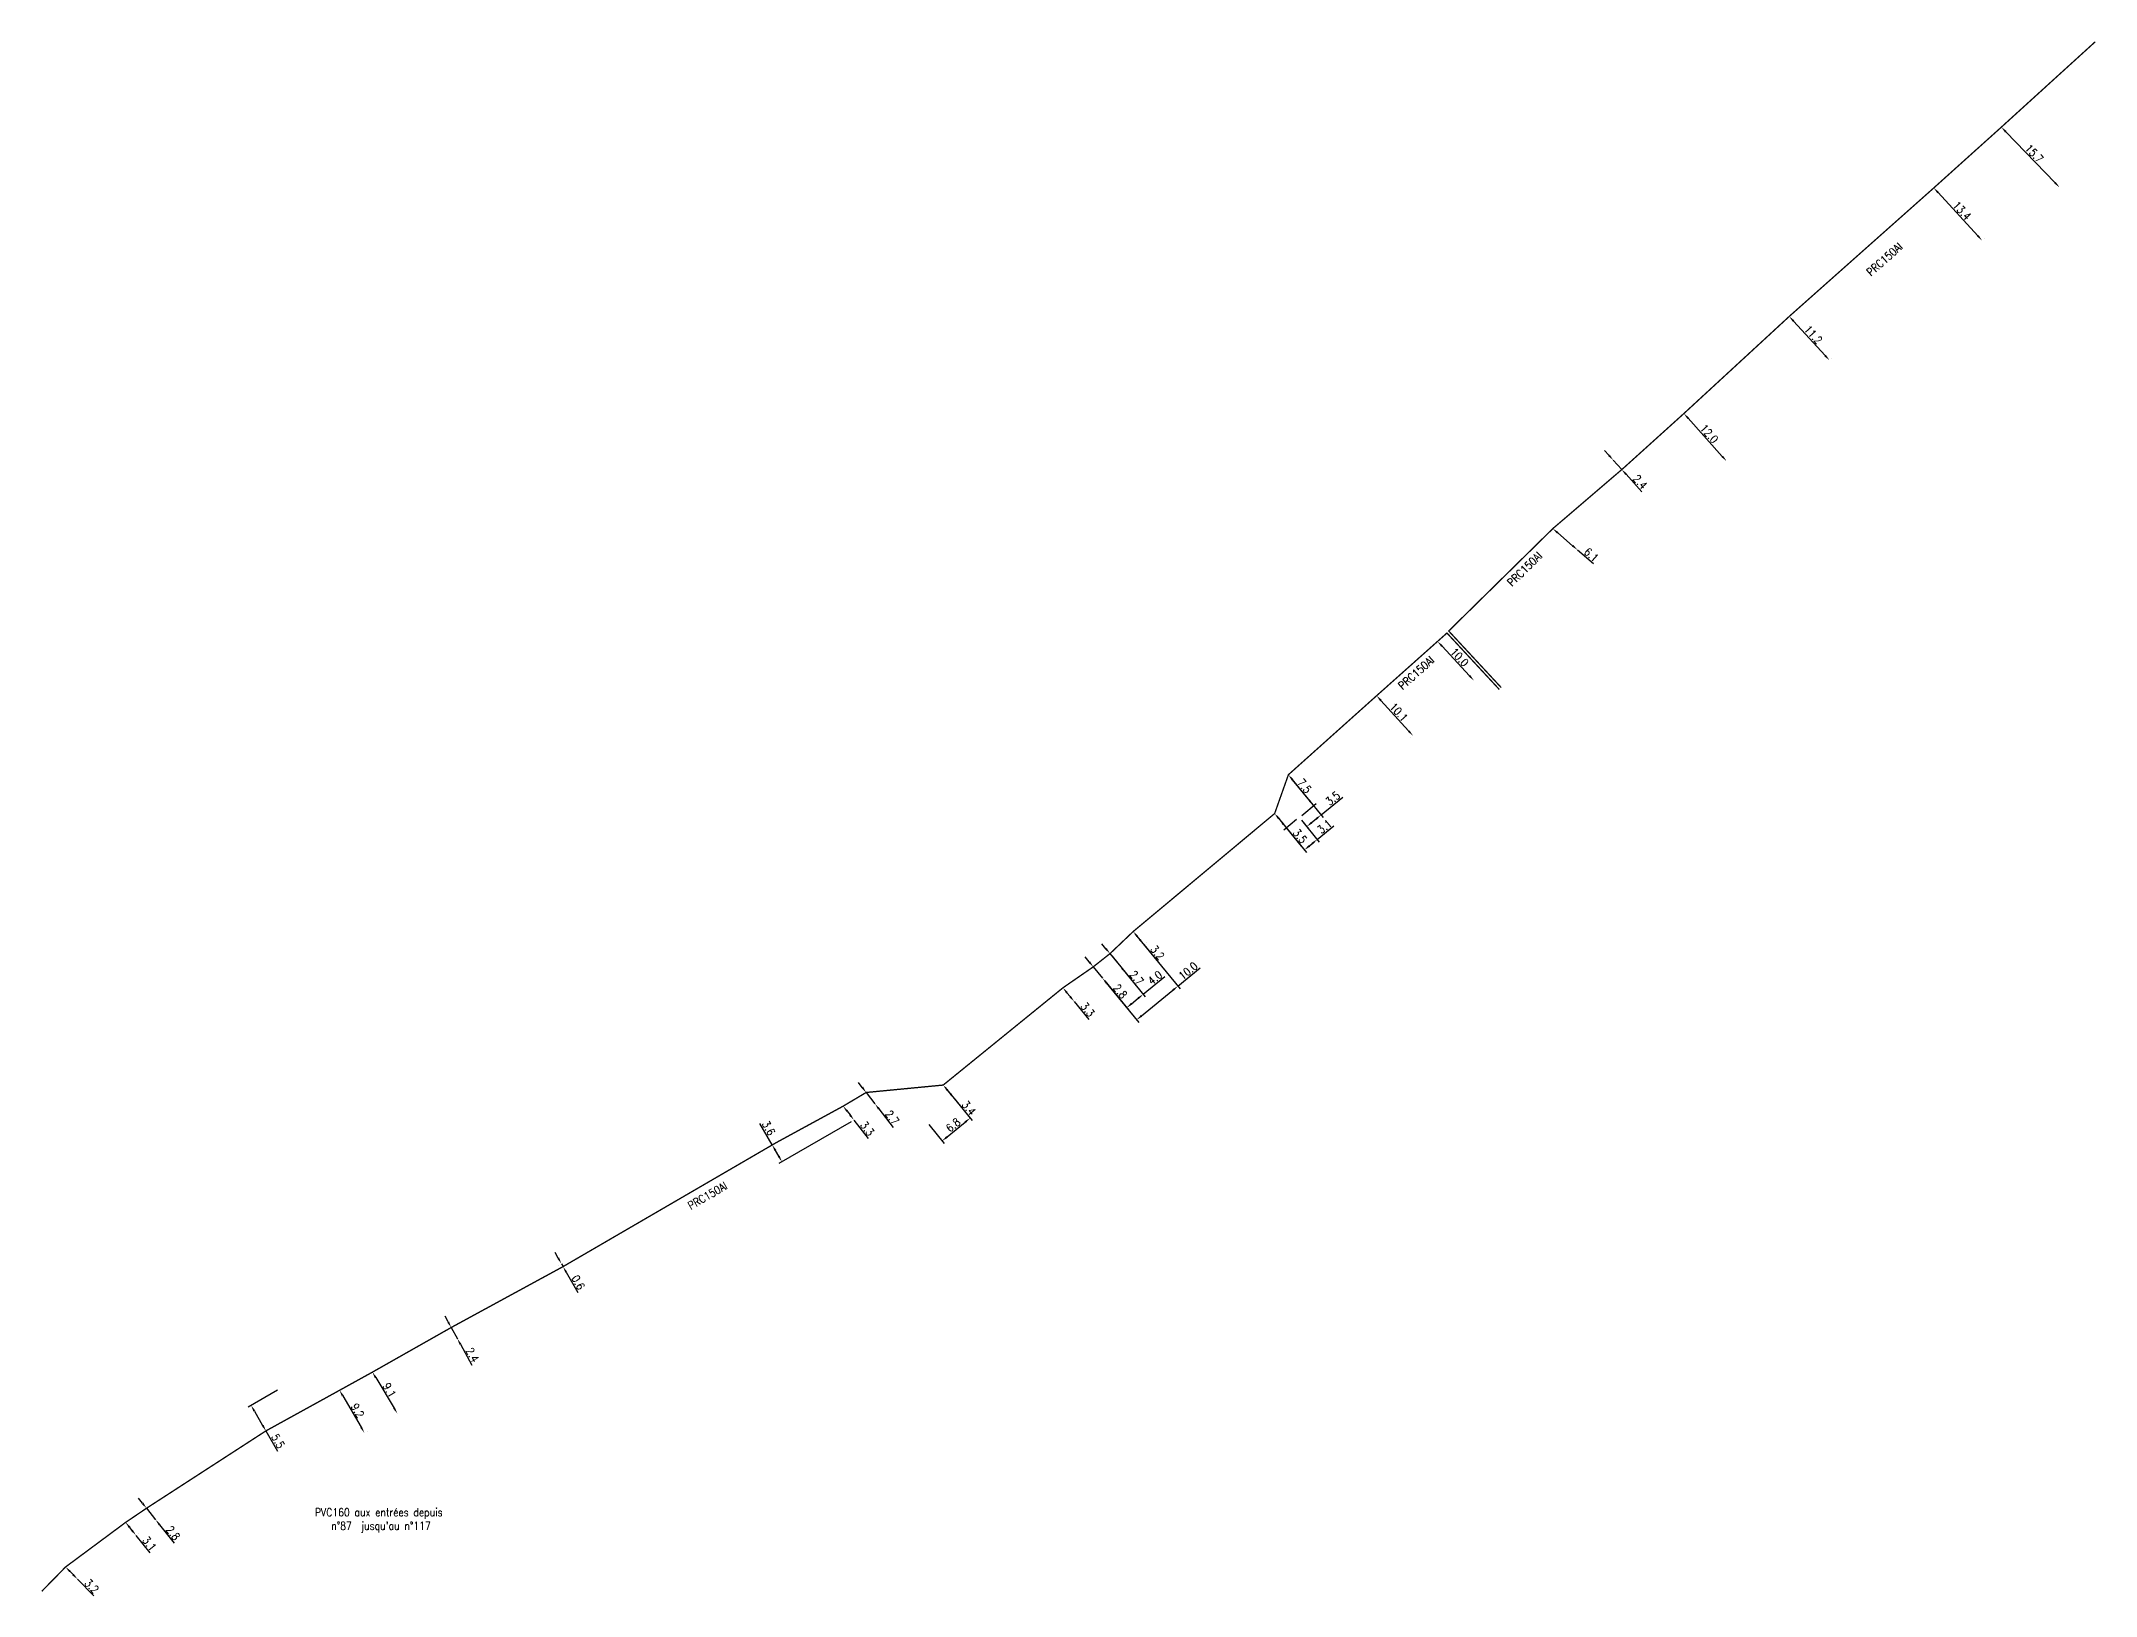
# Model space of a CAD drawing. Header units: millimetres. Extents: x 108078 to 109000, y 127999 to 128987.
# Drawn here: x 108614.9 to 109000.1, y 127999.1 to 128290.7 of the extents above; entities that cross this region are included whole.
import ezdxf
from ezdxf.enums import TextEntityAlignment as Align

# ---------------------------------------------------------------- set-up
doc = ezdxf.new("R2010")
doc.units = ezdxf.units.MM
doc.header["$PDMODE"] = 34
doc.layers.get('DEFPOINTS').update_dxf_attribs({"linetype": 'CONTINUOUS'})
doc.layers.add('M_110', color=1, linetype='M_ST_10')
doc.styles.get("Standard").update_dxf_attribs({"font": 'romans.shx', "width": 0.85})
doc.linetypes.add('M_ST_10', pattern='A,5,-0.3,["++",Standard,S=1,R=0,X=0,Y=-0.5],-2.8', length=8.1)
doc.dimstyles.get("Standard").update_dxf_attribs({"dimtxt": 1.5, "dimasz": 1.2, "dimexe": 0.625, "dimexo": 0.625, "dimgap": 0.25, "dimtad": 1, "dimdec": 1, "dimzin": 0, "dimdsep": 46, "dimtxsty": 'Standard', "dimcen": -0.5, "dimadec": 0, "dimazin": 0, "dimtfac": 1, "dimtdec": 1, "dimtmove": 0, "dimatfit": 3, "dimfxl": 0, "dimtolj": 1, "dimtzin": 0, "dimarcsym": 0})

# ---------------------------------------------------------------- blocks, each defined once
blk = doc.blocks.new('*D44')
at = {"layer": 'DEFPOINTS', "color": 0, "linetype": 'Continuous'}
for p in [(108619.45, 128004.57), (108621.68, 128002.28), (108621.68, 128002.28)]:
    blk.add_point(p, dxfattribs=at)
at = {"layer": 'M_110', "color": 0, "linetype": 'Continuous', "lineweight": -2}
for p, q in [((108620.29, 128003.71), (108620.85, 128003.14)), ((108621.68, 128002.28), (108624.73, 127999.14))]:
    blk.add_line(p, q, dxfattribs=at)
at = {"layer": 'M_110', "color": 0, "linetype": 'Continuous'}
for points in [[(108620.43, 128003.85), (108620.15, 128003.57), (108619.45, 128004.57)], [(108620.99, 128003.28), (108620.7, 128003), (108621.68, 128002.28)]]:
    blk.add_solid(points, dxfattribs=at)
at = {"layer": 'M_110', "color": 0, "linetype": 'Continuous', "insert": (108624.34, 128000.97), "char_height": 1.5, "attachment_point": 5, "rotation": 314.1759}
blk.add_mtext('\\A1;3.2', dxfattribs=at)
blk = doc.blocks.new('*D45')
at = {"layer": 'DEFPOINTS', "color": 0, "linetype": 'Continuous'}
for p in [(108630.71, 128012.93), (108632.63, 128010.5), (108632.64, 128010.5)]:
    blk.add_point(p, dxfattribs=at)
at = {"layer": 'M_110', "color": 0, "linetype": 'Continuous', "lineweight": -2}
for p, q in [((108631.46, 128011.99), (108631.9, 128011.44)), ((108632.64, 128010.5), (108635.25, 128007.22)), ((108633.12, 128010.88), (108633.13, 128010.89))]:
    blk.add_line(p, q, dxfattribs=at)
at = {"layer": 'M_110', "color": 0, "linetype": 'Continuous'}
for points in [[(108631.62, 128012.12), (108631.3, 128011.87), (108630.71, 128012.93)], [(108632.05, 128011.57), (108631.74, 128011.32), (108632.64, 128010.5)]]:
    blk.add_solid(points, dxfattribs=at)
at = {"layer": 'M_110', "color": 0, "linetype": 'Continuous', "insert": (108635.16, 128008.94), "char_height": 1.5, "attachment_point": 5, "rotation": 308.4263}
blk.add_mtext('\\A1;3.1', dxfattribs=at)
blk = doc.blocks.new('*D46')
at = {"layer": 'DEFPOINTS', "color": 0, "linetype": 'Continuous'}
for p in [(108634.62, 128015.58), (108634.62, 128015.58), (108636.33, 128013.43)]:
    blk.add_point(p, dxfattribs=at)
at = {"layer": 'M_110', "color": 0, "linetype": 'Continuous', "lineweight": -2}
for p, q in [((108633.87, 128016.52), (108633.13, 128017.46)), ((108634.62, 128015.58), (108636.33, 128013.43)), ((108637.07, 128012.49), (108639.79, 128009.06))]:
    blk.add_line(p, q, dxfattribs=at)
at = {"layer": 'M_110', "color": 0, "linetype": 'Continuous'}
for points in [[(108634.03, 128016.65), (108633.72, 128016.4), (108634.62, 128015.58)], [(108637.23, 128012.61), (108636.92, 128012.36), (108636.33, 128013.43)]]:
    blk.add_solid(points, dxfattribs=at)
at = {"layer": 'M_110', "color": 0, "linetype": 'Continuous', "insert": (108639.59, 128010.93), "char_height": 1.5, "attachment_point": 5, "rotation": 308.4261}
blk.add_mtext('\\A1;2.8', dxfattribs=at)
blk = doc.blocks.new('*D47')
at = {"layer": 'DEFPOINTS', "color": 0, "linetype": 'Continuous'}
for p in [(108659.71, 128038.02), (108657.01, 128030.09), (108657.01, 128030.09)]:
    blk.add_point(p, dxfattribs=at)
at = {"layer": 'M_110', "color": 0, "linetype": 'Continuous', "lineweight": -2}
for p, q in [((108659.17, 128037.71), (108653.7, 128034.53)), ((108654.85, 128033.81), (108656.4, 128031.13)), ((108657.01, 128030.09), (108659.2, 128026.31))]:
    blk.add_line(p, q, dxfattribs=at)
at = {"layer": 'M_110', "color": 0, "linetype": 'Continuous'}
for points in [[(108655.02, 128033.91), (108654.67, 128033.71), (108654.24, 128034.85)], [(108656.58, 128031.23), (108656.23, 128031.03), (108657.01, 128030.09)]]:
    blk.add_solid(points, dxfattribs=at)
at = {"layer": 'M_110', "color": 0, "linetype": 'Continuous', "insert": (108659.27, 128028.18), "char_height": 1.5, "attachment_point": 5, "rotation": 300.1442}
blk.add_mtext('\\A1;5.5', dxfattribs=at)
blk = doc.blocks.new('*D48')
at = {"layer": 'DEFPOINTS', "color": 0, "linetype": 'Continuous'}
for p in [(108670.81, 128037.7), (108675.47, 128029.73), (108675.47, 128029.73)]:
    blk.add_point(p, dxfattribs=at)
at = {"layer": 'M_110', "color": 0, "linetype": 'Continuous', "lineweight": -2}
for p, q in [((108671.42, 128036.67), (108674.86, 128030.77)), ((108676.01, 128030.05), (108676.01, 128030.05))]:
    blk.add_line(p, q, dxfattribs=at)
at = {"layer": 'M_110', "color": 0, "linetype": 'Continuous'}
for points in [[(108671.59, 128036.77), (108671.25, 128036.57), (108670.81, 128037.7)], [(108675.03, 128030.87), (108674.69, 128030.67), (108675.47, 128029.73)]]:
    blk.add_solid(points, dxfattribs=at)
at = {"layer": 'M_110', "color": 0, "linetype": 'Continuous', "insert": (108674.2, 128033.89), "char_height": 1.5, "attachment_point": 5, "rotation": 300.2625}
blk.add_mtext('\\A1;9.2', dxfattribs=at)
blk = doc.blocks.new('*D49')
at = {"layer": 'DEFPOINTS', "color": 0, "linetype": 'Continuous'}
for p in [(108676.98, 128041.11), (108681.66, 128033.34), (108681.66, 128033.34)]:
    blk.add_point(p, dxfattribs=at)
at = {"layer": 'M_110', "color": 0, "linetype": 'Continuous', "lineweight": -2}
blk.add_line((108677.6, 128040.08), (108681.04, 128034.37), dxfattribs=at)
at = {"layer": 'M_110', "color": 0, "linetype": 'Continuous'}
for points in [[(108677.77, 128040.18), (108677.43, 128039.98), (108676.98, 128041.11)], [(108681.21, 128034.47), (108680.87, 128034.27), (108681.66, 128033.34)]]:
    blk.add_solid(points, dxfattribs=at)
at = {"layer": 'M_110', "color": 0, "linetype": 'Continuous', "insert": (108680.17, 128037.74), "char_height": 1.5, "attachment_point": 5, "rotation": 301.0718}
blk.add_mtext('\\A1;9.1', dxfattribs=at)
blk = doc.blocks.new('*D50')
at = {"layer": 'DEFPOINTS', "color": 0, "linetype": 'Continuous'}
for p in [(108691.75, 128049.48), (108692.91, 128047.38), (108692.91, 128047.38)]:
    blk.add_point(p, dxfattribs=at)
at = {"layer": 'M_110', "color": 0, "linetype": 'Continuous', "lineweight": -2}
for p, q in [((108691.17, 128050.53), (108690.59, 128051.58)), ((108691.75, 128049.48), (108692.91, 128047.38)), ((108693.48, 128046.33), (108695.62, 128042.44))]:
    blk.add_line(p, q, dxfattribs=at)
at = {"layer": 'M_110', "color": 0, "linetype": 'Continuous'}
for points in [[(108691.35, 128050.63), (108691, 128050.43), (108691.75, 128049.48)], [(108693.66, 128046.42), (108693.31, 128046.23), (108692.91, 128047.38)]]:
    blk.add_solid(points, dxfattribs=at)
at = {"layer": 'M_110', "color": 0, "linetype": 'Continuous', "insert": (108695.72, 128044.34), "char_height": 1.5, "attachment_point": 5, "rotation": 298.8282}
blk.add_mtext('\\A1;2.4', dxfattribs=at)
blk = doc.blocks.new('*D51')
at = {"layer": 'DEFPOINTS', "color": 0, "linetype": 'Continuous'}
for p in [(108712.41, 128061.45), (108712.72, 128060.9), (108712.72, 128060.9)]:
    blk.add_point(p, dxfattribs=at)
at = {"layer": 'M_110', "color": 0, "linetype": 'Continuous', "lineweight": -2}
for p, q in [((108711.82, 128062.49), (108711.22, 128063.53)), ((108711.87, 128061.14), (108711.87, 128061.14)), ((108712.41, 128061.45), (108712.72, 128060.9)), ((108713.31, 128059.86), (108715.47, 128056.06))]:
    blk.add_line(p, q, dxfattribs=at)
at = {"layer": 'M_110', "color": 0, "linetype": 'Continuous'}
for points in [[(108711.99, 128062.59), (108711.64, 128062.39), (108712.41, 128061.45)], [(108713.48, 128059.96), (108713.14, 128059.76), (108712.72, 128060.9)]]:
    blk.add_solid(points, dxfattribs=at)
at = {"layer": 'M_110', "color": 0, "linetype": 'Continuous', "insert": (108715.56, 128057.93), "char_height": 1.5, "attachment_point": 5, "rotation": 299.6124}
blk.add_mtext('\\A1;0.6', dxfattribs=at)
blk = doc.blocks.new('*D52')
at = {"layer": 'DEFPOINTS', "color": 0, "linetype": 'Continuous'}
for p in [(108765.25, 128091), (108767.26, 128088.39), (108767.26, 128088.39)]:
    blk.add_point(p, dxfattribs=at)
at = {"layer": 'M_110', "color": 0, "linetype": 'Continuous', "lineweight": -2}
for p, q in [((108764.75, 128090.62), (108764.75, 128090.62)), ((108765.98, 128090.05), (108766.53, 128089.34)), ((108767.26, 128088.39), (108769.92, 128084.92))]:
    blk.add_line(p, q, dxfattribs=at)
at = {"layer": 'M_110', "color": 0, "linetype": 'Continuous'}
for points in [[(108766.14, 128090.17), (108765.82, 128089.93), (108765.25, 128091)], [(108766.69, 128089.46), (108766.37, 128089.22), (108767.26, 128088.39)]]:
    blk.add_solid(points, dxfattribs=at)
at = {"layer": 'M_110', "color": 0, "linetype": 'Continuous', "insert": (108769.75, 128086.79), "char_height": 1.5, "attachment_point": 5, "rotation": 307.5577}
blk.add_mtext('\\A1;3.3', dxfattribs=at)
blk = doc.blocks.new('*D53')
at = {"layer": 'DEFPOINTS', "color": 0, "linetype": 'Continuous'}
for p in [(108769.56, 128093.56), (108771.21, 128091.42), (108771.21, 128091.42)]:
    blk.add_point(p, dxfattribs=at)
at = {"layer": 'M_110', "color": 0, "linetype": 'Continuous', "lineweight": -2}
for p, q in [((108768.83, 128094.51), (108768.1, 128095.46)), ((108769.56, 128093.56), (108771.21, 128091.42)), ((108771.94, 128090.47), (108774.6, 128087.01))]:
    blk.add_line(p, q, dxfattribs=at)
at = {"layer": 'M_110', "color": 0, "linetype": 'Continuous'}
for points in [[(108768.99, 128094.64), (108768.67, 128094.39), (108769.56, 128093.56)], [(108772.1, 128090.59), (108771.78, 128090.35), (108771.21, 128091.42)]]:
    blk.add_solid(points, dxfattribs=at)
at = {"layer": 'M_110', "color": 0, "linetype": 'Continuous', "insert": (108774.43, 128088.87), "char_height": 1.5, "attachment_point": 5, "rotation": 307.5573}
blk.add_mtext('\\A1;2.7', dxfattribs=at)
blk = doc.blocks.new('*D54')
at = {"layer": 'DEFPOINTS', "color": 0, "linetype": 'Continuous'}
for p in [(108767.26, 128088.39), (108752.65, 128084.13), (108753.75, 128080.59)]:
    blk.add_point(p, dxfattribs=at)
at = {"layer": 'M_110', "color": 0, "linetype": 'Continuous', "lineweight": -2}
for p, q in [((108751.94, 128083.72), (108749.61, 128087.75)), ((108766.72, 128088.08), (108753.21, 128080.27)), ((108752.11, 128083.82), (108751.4, 128083.41)), ((108753.15, 128081.62), (108752.54, 128082.68))]:
    blk.add_line(p, q, dxfattribs=at)
at = {"layer": 'M_110', "color": 0, "linetype": 'Continuous'}
for points in [[(108752.72, 128082.78), (108752.37, 128082.58), (108751.94, 128083.72)], [(108753.33, 128081.72), (108752.98, 128081.52), (108753.75, 128080.59)]]:
    blk.add_solid(points, dxfattribs=at)
at = {"layer": 'M_110', "color": 0, "linetype": 'Continuous', "insert": (108751.27, 128086.88), "char_height": 1.5, "attachment_point": 5, "rotation": 300.015}
blk.add_mtext('\\A1;3.6', dxfattribs=at)
blk = doc.blocks.new('*D55')
at = {"layer": 'DEFPOINTS', "color": 0, "linetype": 'Continuous'}
for p in [(108784, 128094.95), (108786.15, 128092.32), (108786.15, 128092.32)]:
    blk.add_point(p, dxfattribs=at)
at = {"layer": 'M_110', "color": 0, "linetype": 'Continuous', "lineweight": -2}
for p, q in [((108784.76, 128094.02), (108785.39, 128093.25)), ((108786.15, 128092.32), (108789.06, 128088.76))]:
    blk.add_line(p, q, dxfattribs=at)
at = {"layer": 'M_110', "color": 0, "linetype": 'Continuous'}
for points in [[(108784.91, 128094.15), (108784.6, 128093.9), (108784, 128094.95)], [(108785.55, 128093.38), (108785.24, 128093.12), (108786.15, 128092.32)]]:
    blk.add_solid(points, dxfattribs=at)
at = {"layer": 'M_110', "color": 0, "linetype": 'Continuous', "insert": (108788.81, 128090.65), "char_height": 1.5, "attachment_point": 5, "rotation": 309.2594}
blk.add_mtext('\\A1;3.4', dxfattribs=at)
blk = doc.blocks.new('*D56')
at = {"layer": 'DEFPOINTS', "color": 0, "linetype": 'Continuous'}
for p in [(108784, 128094.95), (108780.88, 128088.02), (108789.06, 128088.76)]:
    blk.add_point(p, dxfattribs=at)
at = {"layer": 'M_110', "color": 0, "linetype": 'Continuous', "lineweight": -2}
for p, q in [((108784.39, 128094.47), (108789.45, 128088.28)), ((108781.28, 128087.53), (108784.19, 128083.97)), ((108784.72, 128085.22), (108788.13, 128088))]:
    blk.add_line(p, q, dxfattribs=at)
at = {"layer": 'M_110', "color": 0, "linetype": 'Continuous'}
for points in [[(108788, 128088.16), (108788.25, 128087.85), (108789.06, 128088.76)], [(108784.59, 128085.37), (108784.85, 128085.06), (108783.79, 128084.46)]]:
    blk.add_solid(points, dxfattribs=at)
at = {"layer": 'M_110', "color": 0, "linetype": 'Continuous', "insert": (108785.87, 128087.45), "char_height": 1.5, "attachment_point": 5, "rotation": 39.2594}
blk.add_mtext('\\A1;6.8', dxfattribs=at)
blk = doc.blocks.new('*D57')
at = {"layer": 'DEFPOINTS', "color": 0, "linetype": 'Continuous'}
for p in [(108806.45, 128113.19), (108808.55, 128110.62), (108808.55, 128110.62)]:
    blk.add_point(p, dxfattribs=at)
at = {"layer": 'M_110', "color": 0, "linetype": 'Continuous', "lineweight": -2}
for p, q in [((108806.93, 128113.59), (108806.93, 128113.59)), ((108807.21, 128112.26), (108807.79, 128111.55)), ((108808.55, 128110.62), (108811.31, 128107.24)), ((108809.03, 128111.02), (108809.03, 128111.02))]:
    blk.add_line(p, q, dxfattribs=at)
at = {"layer": 'M_110', "color": 0, "linetype": 'Continuous'}
for points in [[(108807.36, 128112.39), (108807.05, 128112.14), (108806.45, 128113.19)], [(108807.94, 128111.68), (108807.63, 128111.43), (108808.55, 128110.62)]]:
    blk.add_solid(points, dxfattribs=at)
at = {"layer": 'M_110', "color": 0, "linetype": 'Continuous', "insert": (108811.08, 128109.1), "char_height": 1.5, "attachment_point": 5, "rotation": 309.2546}
blk.add_mtext('\\A1;3.3', dxfattribs=at)
blk = doc.blocks.new('*D58')
at = {"layer": 'DEFPOINTS', "color": 0, "linetype": 'Continuous'}
for p in [(108812.13, 128117.12), (108812.13, 128117.12), (108813.88, 128114.98)]:
    blk.add_point(p, dxfattribs=at)
at = {"layer": 'M_110', "color": 0, "linetype": 'Continuous', "lineweight": -2}
for p, q in [((108811.37, 128118.05), (108810.61, 128118.98)), ((108812.13, 128117.12), (108813.88, 128114.98)), ((108813.4, 128114.59), (108813.4, 128114.59)), ((108814.64, 128114.05), (108817.4, 128110.67))]:
    blk.add_line(p, q, dxfattribs=at)
at = {"layer": 'M_110', "color": 0, "linetype": 'Continuous'}
for points in [[(108811.53, 128118.18), (108811.22, 128117.92), (108812.13, 128117.12)], [(108814.79, 128114.18), (108814.48, 128113.93), (108813.88, 128114.98)]]:
    blk.add_solid(points, dxfattribs=at)
at = {"layer": 'M_110', "color": 0, "linetype": 'Continuous', "insert": (108817.18, 128112.53), "char_height": 1.5, "attachment_point": 5, "rotation": 309.2548}
blk.add_mtext('\\A1;2.8', dxfattribs=at)
blk = doc.blocks.new('*D59')
at = {"layer": 'DEFPOINTS', "color": 0, "linetype": 'Continuous'}
for p in [(108815.27, 128119.6), (108815.27, 128119.6), (108816.98, 128117.51)]:
    blk.add_point(p, dxfattribs=at)
at = {"layer": 'M_110', "color": 0, "linetype": 'Continuous', "lineweight": -2}
for p, q in [((108814.51, 128120.53), (108813.75, 128121.46)), ((108815.27, 128119.6), (108816.98, 128117.51)), ((108815.75, 128120), (108815.75, 128120)), ((108817.46, 128117.91), (108817.46, 128117.91)), ((108817.74, 128116.58), (108820.5, 128113.2))]:
    blk.add_line(p, q, dxfattribs=at)
at = {"layer": 'M_110', "color": 0, "linetype": 'Continuous'}
for points in [[(108814.66, 128120.66), (108814.35, 128120.41), (108815.27, 128119.6)], [(108817.89, 128116.71), (108817.58, 128116.46), (108816.98, 128117.51)]]:
    blk.add_solid(points, dxfattribs=at)
at = {"layer": 'M_110', "color": 0, "linetype": 'Continuous', "insert": (108820.27, 128115.06), "char_height": 1.5, "attachment_point": 5, "rotation": 309.2554}
blk.add_mtext('\\A1;2.7', dxfattribs=at)
blk = doc.blocks.new('*D60')
at = {"layer": 'DEFPOINTS', "color": 0, "linetype": 'Continuous'}
for p in [(108819.63, 128123.75), (108819.63, 128123.75), (108821.62, 128121.31)]:
    blk.add_point(p, dxfattribs=at)
at = {"layer": 'M_110', "color": 0, "linetype": 'Continuous', "lineweight": -2}
for p, q in [((108820.11, 128124.15), (108820.11, 128124.15)), ((108820.39, 128122.82), (108820.86, 128122.24)), ((108821.62, 128121.31), (108824.39, 128117.93)), ((108822.11, 128121.71), (108822.11, 128121.71))]:
    blk.add_line(p, q, dxfattribs=at)
at = {"layer": 'M_110', "color": 0, "linetype": 'Continuous'}
for points in [[(108820.54, 128122.95), (108820.23, 128122.69), (108819.63, 128123.75)], [(108821.02, 128122.37), (108820.71, 128122.11), (108821.62, 128121.31)]]:
    blk.add_solid(points, dxfattribs=at)
at = {"layer": 'M_110', "color": 0, "linetype": 'Continuous', "insert": (108824.16, 128119.79), "char_height": 1.5, "attachment_point": 5, "rotation": 309.2554}
blk.add_mtext('\\A1;3.2', dxfattribs=at)
blk = doc.blocks.new('*D61')
at = {"layer": 'DEFPOINTS', "color": 0, "linetype": 'Continuous'}
for p in [(108819.63, 128123.75), (108813.88, 128114.98), (108828, 128113.51)]:
    blk.add_point(p, dxfattribs=at)
at = {"layer": 'M_110', "color": 0, "linetype": 'Continuous', "lineweight": -2}
for p, q in [((108820.02, 128123.27), (108828.4, 128113.02)), ((108828, 128113.51), (108832.18, 128116.93)), ((108814.27, 128114.5), (108820.65, 128106.69)), ((108821.19, 128107.94), (108827.07, 128112.75))]:
    blk.add_line(p, q, dxfattribs=at)
at = {"layer": 'M_110', "color": 0, "linetype": 'Continuous'}
for points in [[(108826.94, 128112.9), (108827.2, 128112.59), (108828, 128113.51)], [(108821.06, 128108.09), (108821.31, 128107.78), (108820.26, 128107.18)]]:
    blk.add_solid(points, dxfattribs=at)
at = {"layer": 'M_110', "color": 0, "linetype": 'Continuous', "insert": (108829.92, 128116.37), "char_height": 1.5, "attachment_point": 5, "rotation": 39.2554}
blk.add_mtext('\\A1;10.0', dxfattribs=at)
blk = doc.blocks.new('*D62')
at = {"layer": 'DEFPOINTS', "color": 0, "linetype": 'Continuous'}
for p in [(108815.27, 128119.6), (108813.88, 128114.98), (108821.5, 128111.98)]:
    blk.add_point(p, dxfattribs=at)
at = {"layer": 'M_110', "color": 0, "linetype": 'Continuous', "lineweight": -2}
for p, q in [((108815.66, 128119.12), (108821.89, 128111.5)), ((108814.28, 128114.5), (108818.79, 128108.97)), ((108821.5, 128111.98), (108825.57, 128115.31)), ((108819.33, 128110.21), (108820.57, 128111.22))]:
    blk.add_line(p, q, dxfattribs=at)
at = {"layer": 'M_110', "color": 0, "linetype": 'Continuous'}
for points in [[(108819.2, 128110.37), (108819.45, 128110.06), (108818.4, 128109.45)], [(108820.44, 128111.38), (108820.69, 128111.07), (108821.5, 128111.98)]]:
    blk.add_solid(points, dxfattribs=at)
at = {"layer": 'M_110', "color": 0, "linetype": 'Continuous', "insert": (108823.71, 128115.08), "char_height": 1.5, "attachment_point": 5, "rotation": 39.2594}
blk.add_mtext('\\A1;4.0', dxfattribs=at)
blk = doc.blocks.new('*D63')
at = {"layer": 'DEFPOINTS', "color": 0, "linetype": 'Continuous'}
for p in [(108848.72, 128153.15), (108848.72, 128153.15), (108850.76, 128145.12)]:
    blk.add_point(p, dxfattribs=at)
at = {"layer": 'M_110', "color": 0, "linetype": 'Continuous', "lineweight": -2}
for p, q in [((108849.2, 128153.54), (108849.2, 128153.54)), ((108852.71, 128148.27), (108849.48, 128152.22)), ((108851.24, 128145.52), (108853.95, 128147.73))]:
    blk.add_line(p, q, dxfattribs=at)
at = {"layer": 'M_110', "color": 0, "linetype": 'Continuous'}
for points in [[(108849.63, 128152.35), (108849.32, 128152.09), (108848.72, 128153.15)], [(108852.86, 128148.39), (108852.55, 128148.14), (108853.47, 128147.34)]]:
    blk.add_solid(points, dxfattribs=at)
at = {"layer": 'M_110', "color": 0, "linetype": 'Continuous', "insert": (108851.73, 128151.04), "char_height": 1.5, "attachment_point": 5, "rotation": 309.2594}
blk.add_mtext('\\A1;7.5', dxfattribs=at)
blk = doc.blocks.new('*D64')
at = {"layer": 'DEFPOINTS', "color": 0, "linetype": 'Continuous'}
for p in [(108848.72, 128153.15), (108850.76, 128145.12), (108854.86, 128145.63)]:
    blk.add_point(p, dxfattribs=at)
at = {"layer": 'M_110', "color": 0, "linetype": 'Continuous', "lineweight": -2}
for p, q in [((108849.11, 128152.66), (108855.26, 128145.14)), ((108854.86, 128145.63), (108858.91, 128148.93)), ((108851.15, 128144.64), (108852.55, 128142.93)), ((108853.08, 128144.17), (108853.94, 128144.87))]:
    blk.add_line(p, q, dxfattribs=at)
at = {"layer": 'M_110', "color": 0, "linetype": 'Continuous'}
for points in [[(108852.96, 128144.33), (108853.21, 128144.02), (108852.15, 128143.41)], [(108853.81, 128145.02), (108854.06, 128144.71), (108854.86, 128145.63)]]:
    blk.add_solid(points, dxfattribs=at)
at = {"layer": 'M_110', "color": 0, "linetype": 'Continuous', "insert": (108857.05, 128148.71), "char_height": 1.5, "attachment_point": 5, "rotation": 39.2601}
blk.add_mtext('\\A1;3.5', dxfattribs=at)
blk = doc.blocks.new('*D65')
at = {"layer": 'DEFPOINTS', "color": 0, "linetype": 'Continuous'}
for p in [(108846.14, 128145.87), (108850.76, 128145.12), (108848.36, 128143.16)]:
    blk.add_point(p, dxfattribs=at)
at = {"layer": 'M_110', "color": 0, "linetype": 'Continuous', "lineweight": -2}
for p, q in [((108846.9, 128144.94), (108847.6, 128144.09)), ((108850.27, 128144.73), (108847.87, 128142.77)), ((108848.36, 128143.16), (108851.12, 128139.78))]:
    blk.add_line(p, q, dxfattribs=at)
at = {"layer": 'M_110', "color": 0, "linetype": 'Continuous'}
for points in [[(108847.06, 128145.07), (108846.75, 128144.82), (108846.14, 128145.87)], [(108847.75, 128144.22), (108847.44, 128143.96), (108848.36, 128143.16)]]:
    blk.add_solid(points, dxfattribs=at)
at = {"layer": 'M_110', "color": 0, "linetype": 'Continuous', "insert": (108850.89, 128141.64), "char_height": 1.5, "attachment_point": 5, "rotation": 309.2601}
blk.add_mtext('\\A1;3.5', dxfattribs=at)
blk = doc.blocks.new('*D66')
at = {"layer": 'DEFPOINTS', "color": 0, "linetype": 'Continuous'}
for p in [(108846.14, 128145.87), (108850.76, 128145.12), (108854.12, 128141.01)]:
    blk.add_point(p, dxfattribs=at)
at = {"layer": 'M_110', "color": 0, "linetype": 'Continuous', "lineweight": -2}
for p, q in [((108846.54, 128145.39), (108852.12, 128138.56)), ((108851.15, 128144.64), (108854.52, 128140.52)), ((108852.65, 128139.8), (108853.19, 128140.25)), ((108854.12, 128141.01), (108857.22, 128143.54))]:
    blk.add_line(p, q, dxfattribs=at)
at = {"layer": 'M_110', "color": 0, "linetype": 'Continuous'}
for points in [[(108852.52, 128139.96), (108852.78, 128139.65), (108851.72, 128139.05)], [(108853.06, 128140.4), (108853.32, 128140.09), (108854.12, 128141.01)]]:
    blk.add_solid(points, dxfattribs=at)
at = {"layer": 'M_110', "color": 0, "linetype": 'Continuous', "insert": (108855.5, 128143.43), "char_height": 1.5, "attachment_point": 5, "rotation": 39.2601}
blk.add_mtext('\\A1;3.1', dxfattribs=at)
blk = doc.blocks.new('*D67')
at = {"layer": 'DEFPOINTS', "color": 0, "linetype": 'Continuous'}
for p in [(108865.26, 128167.97), (108872.08, 128160.47), (108872.08, 128160.47)]:
    blk.add_point(p, dxfattribs=at)
at = {"layer": 'M_110', "color": 0, "linetype": 'Continuous', "lineweight": -2}
for p, q in [((108866.07, 128167.08), (108871.27, 128161.36)), ((108871.62, 128160.05), (108871.62, 128160.05))]:
    blk.add_line(p, q, dxfattribs=at)
at = {"layer": 'M_110', "color": 0, "linetype": 'Continuous'}
for points in [[(108866.22, 128167.21), (108865.92, 128166.94), (108865.26, 128167.97)], [(108871.42, 128161.49), (108871.13, 128161.22), (108872.08, 128160.47)]]:
    blk.add_solid(points, dxfattribs=at)
at = {"layer": 'M_110', "color": 0, "linetype": 'Continuous', "insert": (108869.41, 128164.89), "char_height": 1.5, "attachment_point": 5, "rotation": 312.2959}
blk.add_mtext('\\A1;10.1', dxfattribs=at)
blk = doc.blocks.new('*D68')
at = {"layer": 'DEFPOINTS', "color": 0, "linetype": 'Continuous'}
for p in [(108876.72, 128178.14), (108883.49, 128170.83), (108883.49, 128170.83)]:
    blk.add_point(p, dxfattribs=at)
at = {"layer": 'M_110', "color": 0, "linetype": 'Continuous', "lineweight": -2}
blk.add_line((108877.53, 128177.26), (108882.67, 128171.71), dxfattribs=at)
at = {"layer": 'M_110', "color": 0, "linetype": 'Continuous'}
for points in [[(108877.68, 128177.4), (108877.39, 128177.12), (108876.72, 128178.14)], [(108882.82, 128171.85), (108882.53, 128171.58), (108883.49, 128170.83)]]:
    blk.add_solid(points, dxfattribs=at)
at = {"layer": 'M_110', "color": 0, "linetype": 'Continuous', "insert": (108880.81, 128175.19), "char_height": 1.5, "attachment_point": 5, "rotation": 312.8239}
blk.add_mtext('\\A1;10.0', dxfattribs=at)
blk = doc.blocks.new('*D69')
at = {"layer": 'DEFPOINTS', "color": 0, "linetype": 'Continuous'}
for p in [(108898.3, 128199.31), (108902.92, 128195.32), (108902.92, 128195.32)]:
    blk.add_point(p, dxfattribs=at)
at = {"layer": 'M_110', "color": 0, "linetype": 'Continuous', "lineweight": -2}
for p, q in [((108898.71, 128199.78), (108898.71, 128199.78)), ((108899.21, 128198.53), (108902.01, 128196.11)), ((108902.92, 128195.32), (108905.91, 128192.74))]:
    blk.add_line(p, q, dxfattribs=at)
at = {"layer": 'M_110', "color": 0, "linetype": 'Continuous'}
for points in [[(108899.34, 128198.68), (108899.08, 128198.37), (108898.3, 128199.31)], [(108902.14, 128196.26), (108901.88, 128195.96), (108902.92, 128195.32)]]:
    blk.add_solid(points, dxfattribs=at)
at = {"layer": 'M_110', "color": 0, "linetype": 'Continuous', "insert": (108905.52, 128194.4), "char_height": 1.5, "attachment_point": 5, "rotation": 319.1945}
blk.add_mtext('\\A1;6.1', dxfattribs=at)
blk = doc.blocks.new('*D70')
at = {"layer": 'DEFPOINTS', "color": 0, "linetype": 'Continuous'}
for p in [(108909.63, 128212.16), (108911.23, 128210.39), (108911.23, 128210.39)]:
    blk.add_point(p, dxfattribs=at)
at = {"layer": 'M_110', "color": 0, "linetype": 'Continuous', "lineweight": -2}
for p, q in [((108908.83, 128213.06), (108908.02, 128213.95)), ((108909.63, 128212.16), (108911.23, 128210.39)), ((108912.04, 128209.5), (108915.01, 128206.21))]:
    blk.add_line(p, q, dxfattribs=at)
at = {"layer": 'M_110', "color": 0, "linetype": 'Continuous'}
for points in [[(108908.98, 128213.19), (108908.68, 128212.92), (108909.63, 128212.16)], [(108912.19, 128209.63), (108911.89, 128209.36), (108911.23, 128210.39)]]:
    blk.add_solid(points, dxfattribs=at)
at = {"layer": 'M_110', "color": 0, "linetype": 'Continuous', "insert": (108914.67, 128208.08), "char_height": 1.5, "attachment_point": 5, "rotation": 312.0538}
blk.add_mtext('\\A1;2.4', dxfattribs=at)
blk = doc.blocks.new('*D71')
at = {"layer": 'DEFPOINTS', "color": 0, "linetype": 'Continuous'}
for p in [(108922.88, 128220.9), (108930.87, 128211.97), (108930.87, 128211.97)]:
    blk.add_point(p, dxfattribs=at)
at = {"layer": 'M_110', "color": 0, "linetype": 'Continuous', "lineweight": -2}
blk.add_line((108923.68, 128220), (108930.07, 128212.86), dxfattribs=at)
at = {"layer": 'M_110', "color": 0, "linetype": 'Continuous'}
for points in [[(108923.83, 128220.14), (108923.53, 128219.87), (108922.88, 128220.9)], [(108930.22, 128212.99), (108929.92, 128212.73), (108930.87, 128211.97)]]:
    blk.add_solid(points, dxfattribs=at)
at = {"layer": 'M_110', "color": 0, "linetype": 'Continuous', "insert": (108927.62, 128217.1), "char_height": 1.5, "attachment_point": 5, "rotation": 311.814}
blk.add_mtext('\\A1;12.0', dxfattribs=at)
blk = doc.blocks.new('*D72')
at = {"layer": 'DEFPOINTS', "color": 0, "linetype": 'Continuous'}
for p in [(108942.63, 128239.11), (108950.16, 128230.89), (108950.16, 128230.89)]:
    blk.add_point(p, dxfattribs=at)
at = {"layer": 'M_110', "color": 0, "linetype": 'Continuous', "lineweight": -2}
for p, q in [((108943.09, 128239.53), (108943.09, 128239.53)), ((108943.44, 128238.22), (108949.35, 128231.77)), ((108950.62, 128231.31), (108950.62, 128231.31))]:
    blk.add_line(p, q, dxfattribs=at)
at = {"layer": 'M_110', "color": 0, "linetype": 'Continuous'}
for points in [[(108943.59, 128238.36), (108943.29, 128238.09), (108942.63, 128239.11)], [(108949.5, 128231.91), (108949.2, 128231.64), (108950.16, 128230.89)]]:
    blk.add_solid(points, dxfattribs=at)
at = {"layer": 'M_110', "color": 0, "linetype": 'Continuous', "insert": (108947.13, 128235.67), "char_height": 1.5, "attachment_point": 5, "rotation": 312.478}
blk.add_mtext('\\A1;11.2', dxfattribs=at)
blk = doc.blocks.new('*D73')
at = {"layer": 'DEFPOINTS', "color": 0, "linetype": 'Continuous'}
for p in [(108969.73, 128263.21), (108978.79, 128253.34), (108978.79, 128253.34)]:
    blk.add_point(p, dxfattribs=at)
at = {"layer": 'M_110', "color": 0, "linetype": 'Continuous', "lineweight": -2}
for p, q in [((108970.19, 128263.63), (108970.19, 128263.63)), ((108970.54, 128262.33), (108977.98, 128254.22)), ((108979.25, 128253.76), (108979.25, 128253.76))]:
    blk.add_line(p, q, dxfattribs=at)
at = {"layer": 'M_110', "color": 0, "linetype": 'Continuous'}
for points in [[(108970.69, 128262.46), (108970.39, 128262.19), (108969.73, 128263.21)], [(108978.13, 128254.36), (108977.84, 128254.09), (108978.79, 128253.34)]]:
    blk.add_solid(points, dxfattribs=at)
at = {"layer": 'M_110', "color": 0, "linetype": 'Continuous', "insert": (108975, 128258.95), "char_height": 1.5, "attachment_point": 5, "rotation": 312.5651}
blk.add_mtext('\\A1;13.4', dxfattribs=at)
blk = doc.blocks.new('*D74')
at = {"layer": 'DEFPOINTS', "color": 0, "linetype": 'Continuous'}
for p in [(108982.4, 128274.61), (108993.3, 128263.31), (108993.3, 128263.31)]:
    blk.add_point(p, dxfattribs=at)
at = {"layer": 'M_110', "color": 0, "linetype": 'Continuous', "lineweight": -2}
blk.add_line((108983.23, 128273.74), (108992.47, 128264.17), dxfattribs=at)
at = {"layer": 'M_110', "color": 0, "linetype": 'Continuous'}
for points in [[(108983.37, 128273.88), (108983.09, 128273.6), (108982.4, 128274.61)], [(108992.61, 128264.31), (108992.32, 128264.04), (108993.3, 128263.31)]]:
    blk.add_solid(points, dxfattribs=at)
at = {"layer": 'M_110', "color": 0, "linetype": 'Continuous', "insert": (108988.57, 128269.65), "char_height": 1.5, "attachment_point": 5, "rotation": 313.9936}
blk.add_mtext('\\A1;15.7', dxfattribs=at)

msp = doc.modelspace()

# ---------------------------------------------------------------- linework, layer by layer
at = {"layer": 'M_110', "const_width": 0.25}
for points in [[(108888.63, 128169.49), (108878.78, 128180.11), (108898.3, 128199.31), (108911.48, 128210.6), (108922.88, 128220.9), (108942.63, 128239.11), (108969.73, 128263.21), (108982.4, 128274.61), (109000, 128290.62)], [(108888.26, 128169.15), (108878.45, 128179.73), (108865.26, 128167.97), (108848.72, 128153.15), (108846.14, 128145.87), (108819.63, 128123.75), (108815.27, 128119.6), (108812.13, 128117.12), (108806.45, 128113.19), (108784, 128094.95), (108769.56, 128093.56), (108765.25, 128091), (108752.65, 128084.13), (108712.72, 128060.9), (108691.75, 128049.48), (108676.98, 128041.11), (108670.81, 128037.7), (108657.01, 128030.09), (108634.62, 128015.58), (108630.71, 128012.93), (108630.71, 128012.93), (108619.45, 128004.57), (108614.98, 128000)]]:
    msp.add_lwpolyline(points, dxfattribs=at)

# ---------------------------------------------------------------- texts
at = {"layer": 'M_110', "linetype": 'Continuous', "width": 0.85}
for rotation, p in [(41.6466, (108960.48, 128249.82)), (44.4214, (108893.02, 128191.73)), (41.7103, (108872.69, 128172.27)), (30.1824, (108739.81, 128074.21))]:
    msp.add_text('PRC150Al', height=1.5, rotation=rotation, dxfattribs=at).set_placement(p, align=Align.MIDDLE)
for s, p in [('PVC160 aux entrées depuis ', (108678.59, 128014.61)), ("n°87  jusqu'au n°117", (108678.59, 128012.08))]:
    msp.add_text(s, height=1.5, dxfattribs=at).set_placement(p, align=Align.MIDDLE)

# ---------------------------------------------------------------- dimensions: what is measured, and where the dimension line sits
at = {"layer": 'M_110', "linetype": 'Continuous'}
for base, p1, p2, angle, picture, middle in [((108993.3, 128263.31), (108982.4, 128274.61), (108993.3, 128263.31), 313.9936, '*D74', (108987.85, 128268.96)), ((108978.79, 128253.34), (108969.73, 128263.21), (108978.79, 128253.34), 312.5651, '*D73', (108974.26, 128258.28)), ((108950.16, 128230.89), (108942.63, 128239.11), (108950.16, 128230.89), 312.478, '*D72', (108946.39, 128235)), ((108930.87, 128211.97), (108922.88, 128220.9), (108930.87, 128211.97), 311.814, '*D71', (108926.87, 128216.43)), ((108911.23, 128210.39), (108909.63, 128212.16), (108911.23, 128210.39), 312.0538, '*D70', (108913.92, 128207.41)), ((108902.92, 128195.32), (108898.3, 128199.31), (108902.92, 128195.32), 319.1945, '*D69', (108904.87, 128193.64)), ((108883.49, 128170.83), (108876.72, 128178.14), (108883.49, 128170.83), 312.8239, '*D68', (108880.08, 128174.51)), ((108872.08, 128160.47), (108865.26, 128167.97), (108872.08, 128160.47), 312.2959, '*D67', (108868.67, 128164.22)), ((108848.72, 128153.15), (108850.76, 128145.12), (108848.72, 128153.15), 309.2594, '*D63', (108850.95, 128150.41)), ((108854.86, 128145.63), (108850.76, 128145.12), (108848.72, 128153.15), 39.2601, '*D64', (108857.68, 128147.93)), ((108848.36, 128143.16), (108846.14, 128145.87), (108850.76, 128145.12), 309.2601, '*D65', (108850.12, 128141)), ((108854.12, 128141.01), (108846.14, 128145.87), (108850.76, 128145.12), 39.2601, '*D66', (108856.14, 128142.65)), ((108815.27, 128119.6), (108816.98, 128117.51), (108815.27, 128119.6), 309.2554, '*D59', (108819.5, 128114.43)), ((108828, 128113.51), (108813.88, 128114.98), (108819.63, 128123.75), 39.2554, '*D61', (108830.56, 128115.6)), ((108819.6287, 128123.7502), (108821.6223, 128121.3104), (108819.6286, 128123.7501), 309.2554, '*D60', (108823.3852, 128119.1534)), ((108812.13, 128117.12), (108813.88, 128114.98), (108812.13, 128117.12), 309.2548, '*D58', (108816.4, 128111.9)), ((108821.5, 128111.98), (108813.88, 128114.98), (108815.27, 128119.6), 39.2594, '*D62', (108824.34, 128114.31)), ((108808.55, 128110.62), (108806.45, 128113.19), (108808.55, 128110.62), 309.2546, '*D57', (108810.31, 128108.47)), ((108771.21, 128091.42), (108769.56, 128093.56), (108771.21, 128091.42), 307.5573, '*D53', (108773.63, 128088.26)), ((108789.06, 128088.76), (108780.88, 128088.02), (108784, 128094.95), 39.2594, '*D56', (108786.5, 128086.67)), ((108786.15, 128092.32), (108784, 128094.95), (108786.15, 128092.32), 309.2594, '*D55', (108788.03, 128090.01)), ((108767.26, 128088.39), (108765.25, 128091), (108767.26, 128088.39), 307.5577, '*D52', (108768.96, 128086.18)), ((108753.75, 128080.59), (108752.65, 128084.13), (108767.26, 128088.39), 300.015, '*D54', (108750.41, 128086.38)), ((108712.72, 128060.9), (108712.41, 128061.45), (108712.72, 128060.9), 299.6124, '*D51', (108714.69, 128057.44)), ((108692.91, 128047.38), (108691.75, 128049.48), (108692.91, 128047.38), 298.8282, '*D50', (108694.84, 128043.86)), ((108681.66, 128033.34), (108676.98, 128041.11), (108681.66, 128033.34), 301.0718, '*D49', (108679.32, 128037.23)), ((108657.01, 128030.09), (108659.71, 128038.02), (108657.01, 128030.09), 300.1442, '*D47', (108658.41, 128027.68)), ((108675.47, 128029.73), (108670.81, 128037.7), (108675.47, 128029.73), 300.2625, '*D48', (108673.33, 128033.39)), ((108634.62, 128015.58), (108636.33, 128013.43), (108634.62, 128015.58), 308.4261, '*D46', (108638.8, 128010.31)), ((108632.64, 128010.5), (108630.71, 128012.93), (108632.63, 128010.5), 308.4263, '*D45', (108634.37, 128008.32)), ((108621.68, 128002.28), (108619.45, 128004.57), (108621.68, 128002.28), 314.1759, '*D44', (108623.62, 128000.28))]:
    dim = msp.add_linear_dim(base=base, p1=p1, p2=p2, angle=angle, dimstyle='Standard', dxfattribs=at)
    dim.commit()
    dim.dimension.update_dxf_attribs({"geometry": picture, "text_midpoint": middle, "dimtype": 160})

doc.saveas('drawing.dxf')
